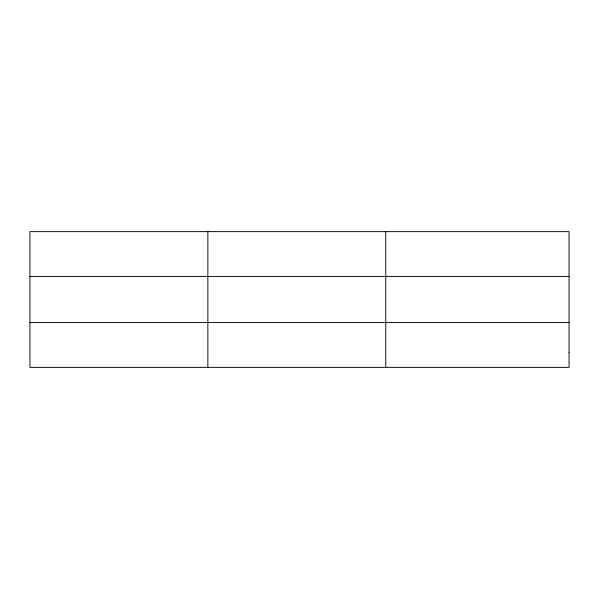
<?xml version="1.0" encoding="UTF-8"?>
<svg xmlns="http://www.w3.org/2000/svg" width="599" height="599" viewBox="0 0 599 599"><rect width="100%" height="100%" fill="white"/><g stroke="black" fill="none" stroke-linecap="round" stroke-linejoin="round"><path stroke-width="0.9" d="M207.853 231.633L207.853 367.367M385.756 231.633L385.756 367.367M29.95 276.424L569.05 276.424M29.95 322.576L569.05 322.576M569.05 352.437L569.05 367.367L29.95 367.367L29.95 231.633L569.05 231.633L569.05 352.437"/></g></svg>
